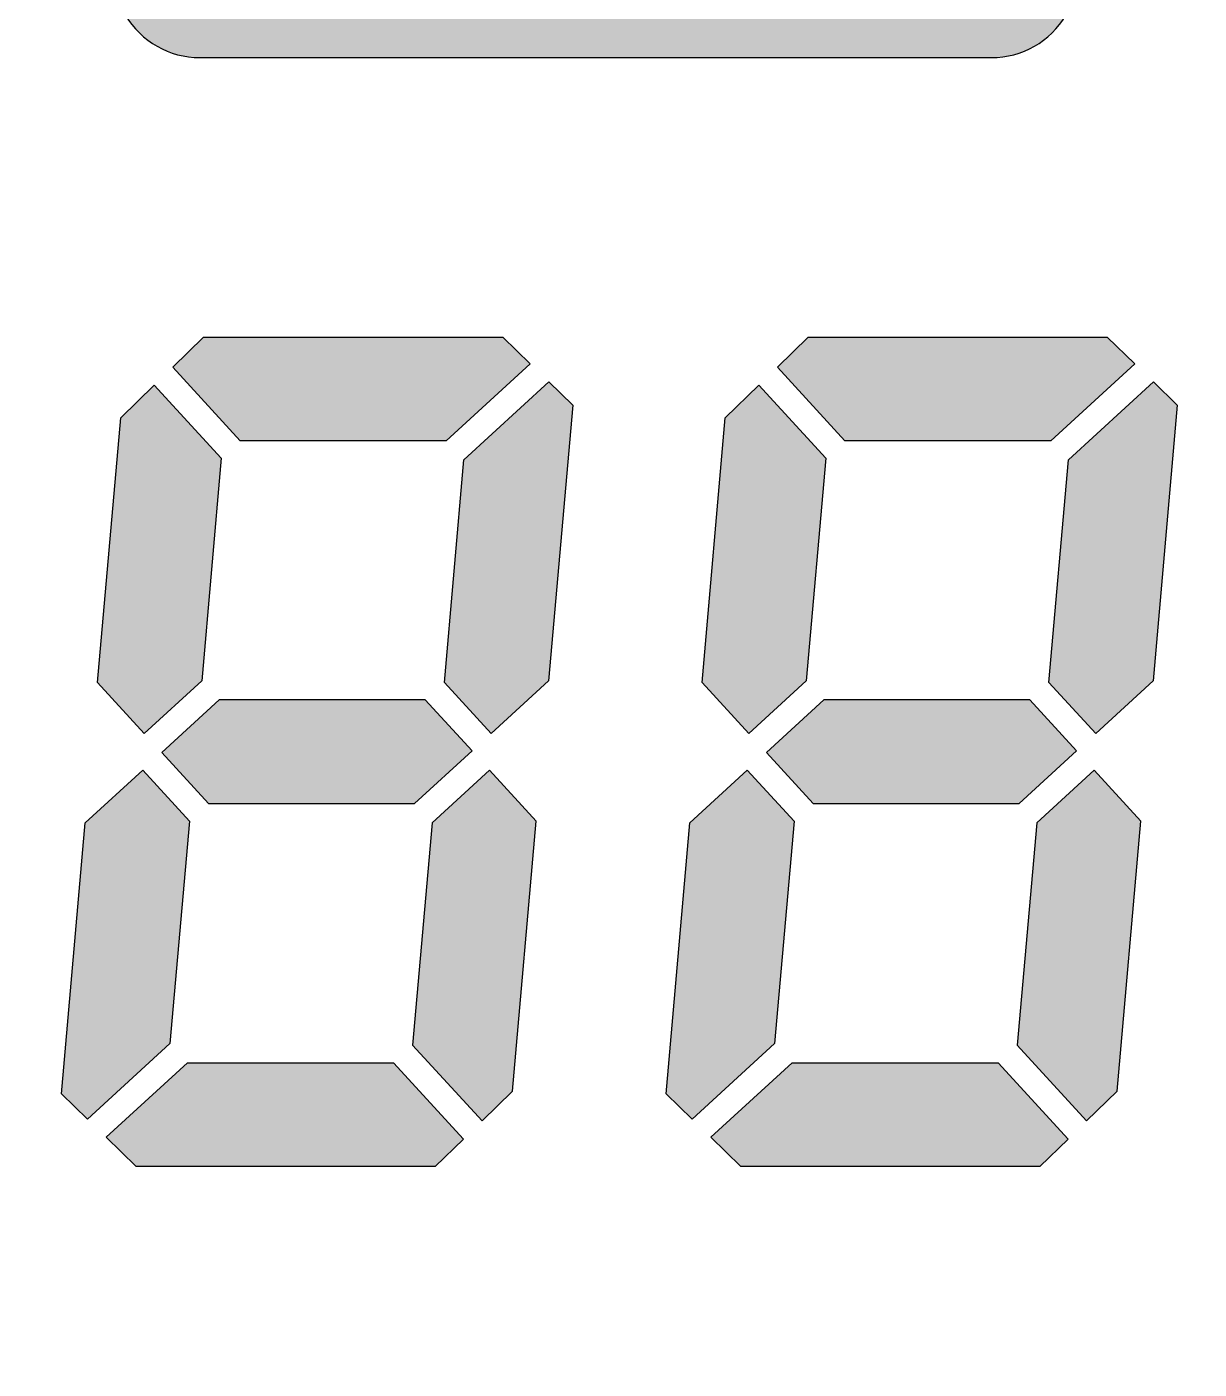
# Model space of a CAD drawing. Header units: millimetres. Extents: x -302 to 649, y -276 to -53.
# Drawn here: x -72.89 to -68.14, y -141.93 to -136.49 of the extents above; entities that cross this region are included whole.
import ezdxf

# ---------------------------------------------------------------- set-up
doc = ezdxf.new("R2010")
doc.units = ezdxf.units.MM
doc.header["$LTSCALE"] = 5
doc.header["$MEASUREMENT"] = 0
doc.layers.add('dim', color=3, linetype='Continuous')

msp = doc.modelspace()

# ---------------------------------------------------------------- hatches: boundary and pattern name
at = {"layer": 'dim'}
h = msp.add_hatch(color=1, dxfattribs=at)
edge = h.paths.add_edge_path(flags=0)
edge.add_arc((-70.5806, -135.8549), 0.1958, 0, 360)
edge = h.paths.add_edge_path(flags=16)
edge.add_line((-72.1847, -136.4162), (-68.9765, -136.4162))
edge.add_arc((-68.9765, -136.2662), 0.15, 270, 388.703)
edge.add_line((-68.8449, -136.1941), (-70.449, -133.2645))
edge.add_arc((-70.5806, -133.3365), 0.15, 28.703, 151.297)
edge.add_line((-70.7121, -133.2645), (-72.3163, -136.1941))
edge.add_arc((-72.1847, -136.2662), 0.15, 151.297, 270)
edge = h.paths.add_edge_path()
edge.add_line((-72.1847, -136.6162), (-68.9765, -136.6162))
edge.add_arc((-68.9765, -136.2662), 0.35, 270, 388.703)
edge.add_line((-68.6695, -136.0981), (-70.2736, -133.1684))
edge.add_arc((-70.5806, -133.3365), 0.35, 28.703, 151.297)
edge.add_line((-70.8876, -133.1684), (-72.4917, -136.0981))
edge.add_arc((-72.1847, -136.2662), 0.35, 151.297, 270)
h.paths.add_polyline_path([(-69.8889, -139.4321), (-69.6995, -139.6389), (-68.8646, -139.6389), (-68.6319, -139.4257), (-68.8214, -139.2189), (-69.6562, -139.2189)])
h.paths.add_polyline_path([(-68.5075, -137.7489), (-68.3959, -137.8572), (-68.736, -138.1689), (-69.5709, -138.1689), (-69.8444, -137.8703), (-69.7194, -137.7489)])
h.paths.add_polyline_path([(-68.3218, -139.1415), (-68.5545, -139.3547), (-68.744, -139.148), (-68.6651, -138.2463), (-68.3205, -137.9305), (-68.224, -138.0241)])
h.paths.add_polyline_path([(-69.9929, -141.1089), (-70.1144, -140.9909), (-69.7848, -140.6889), (-68.95, -140.6889), (-68.6668, -140.998), (-68.781, -141.1089)])
h.paths.add_polyline_path([(-70.199, -139.7163), (-69.9663, -139.5031), (-69.7769, -139.7098), (-69.8558, -140.6115), (-70.1899, -140.9176), (-70.2952, -140.8154)])
h.paths.add_polyline_path([(-69.9198, -137.9435), (-69.6483, -138.2398), (-69.7272, -139.1415), (-69.9599, -139.3547), (-70.1493, -139.148), (-70.0555, -138.0752)])
h.paths.add_polyline_path([(-68.8726, -140.618), (-68.5914, -140.9248), (-68.4673, -140.8043), (-68.3715, -139.7098), (-68.561, -139.5031), (-68.7937, -139.7163)])
h.paths.add_polyline_path([(-72.3389, -139.4321), (-72.1495, -139.6389), (-71.3146, -139.6389), (-71.0819, -139.4257), (-71.2714, -139.2189), (-72.1062, -139.2189)])
h.paths.add_polyline_path([(-70.9575, -137.7489), (-70.8459, -137.8572), (-71.186, -138.1689), (-72.0209, -138.1689), (-72.2944, -137.8703), (-72.1694, -137.7489)])
h.paths.add_polyline_path([(-70.7718, -139.1415), (-71.0045, -139.3547), (-71.194, -139.148), (-71.1151, -138.2463), (-70.7705, -137.9305), (-70.674, -138.0241)])
h.paths.add_polyline_path([(-72.4429, -141.1089), (-72.5644, -140.9909), (-72.2348, -140.6889), (-71.4, -140.6889), (-71.1168, -140.998), (-71.231, -141.1089)])
h.paths.add_polyline_path([(-72.649, -139.7163), (-72.4163, -139.5031), (-72.2269, -139.7098), (-72.3058, -140.6115), (-72.6399, -140.9176), (-72.7452, -140.8154)])
h.paths.add_polyline_path([(-72.3698, -137.9435), (-72.0983, -138.2398), (-72.1772, -139.1415), (-72.4099, -139.3547), (-72.5993, -139.148), (-72.5055, -138.0752)])
h.paths.add_polyline_path([(-71.3226, -140.618), (-71.0414, -140.9248), (-70.9173, -140.8043), (-70.8215, -139.7098), (-71.011, -139.5031), (-71.2437, -139.7163)])
edge = h.paths.add_edge_path(flags=0)
edge.add_line((-70.7152, -135.3937), (-70.4459, -135.3937))
edge.add_line((-70.4459, -135.3937), (-70.412, -134.1319))
edge.add_arc((-70.4619, -134.1306), 0.05, 358.4586, 450)
edge.add_line((-70.4619, -134.0806), (-70.6992, -134.0806))
edge.add_arc((-70.6992, -134.1306), 0.05, 90, 181.5414)
edge.add_line((-70.7492, -134.1319), (-70.7152, -135.3937))
h = msp.add_hatch(color=0, dxfattribs=at)
h.paths.add_polyline_path([(-74.057, -143.2094), (-73.907, -143.2094), (-73.907, -149.7232), (-73.0935, -150.5344), (-53.286, -150.5344), (-53.286, -150.6844), (-73.1555, -150.6844), (-74.057, -149.7854)], flags=17)
h.paths.add_polyline_path([(-45.657, -150.5504), (-45.407, -150.5504), (-45.407, -150.8004), (-45.657, -150.8004)], flags=17)
h.paths.add_polyline_path([(-47.757, -150.5504), (-47.507, -150.5504), (-47.507, -150.8004), (-47.757, -150.8004)], flags=17)
h.paths.add_polyline_path([(-46.707, -150.5504), (-46.457, -150.5504), (-46.457, -150.8004), (-46.707, -150.8004)], flags=17)
h.paths.add_polyline_path([(-19.107, -143.2094), (-19.257, -143.2094), (-19.257, -149.7232), (-20.0706, -150.5344), (-39.878, -150.5344), (-39.878, -150.6844), (-20.0086, -150.6844), (-19.107, -149.7854)], flags=17)
edge = h.paths.add_edge_path()
edge.add_line((-74.882, -139.4115), (-74.882, -150.1984))
edge.add_line((-74.882, -150.1984), (-73.7178, -151.3594))
edge.add_line((-73.7178, -151.3594), (-51.5326, -151.3594))
edge.add_line((-51.5326, -151.3594), (-51.0184, -150.8004))
edge.add_line((-51.0184, -150.8004), (-49.361, -150.8004))
edge.add_line((-49.361, -150.8004), (-49.361, -150.5504))
edge.add_line((-49.361, -150.5504), (-51.1281, -150.5504))
edge.add_line((-51.1281, -150.5504), (-51.6423, -151.1094))
edge.add_line((-51.6423, -151.1094), (-73.6144, -151.1094))
edge.add_line((-73.6144, -151.1094), (-74.632, -150.0947))
edge.add_line((-74.632, -150.0947), (-74.632, -139.4115))
edge.add_line((-18.282, -139.4115), (-18.282, -150.1984))
edge.add_line((-18.282, -150.1984), (-19.4463, -151.3594))
edge.add_line((-19.4463, -151.3594), (-41.6314, -151.3594))
edge.add_line((-41.6314, -151.3594), (-42.1456, -150.8004))
edge.add_line((-42.1456, -150.8004), (-43.803, -150.8004))
edge.add_line((-43.803, -150.8004), (-43.803, -150.5504))
edge.add_line((-43.803, -150.5504), (-42.0359, -150.5504))
edge.add_line((-42.0359, -150.5504), (-41.5217, -151.1094))
edge.add_line((-41.5217, -151.1094), (-19.5496, -151.1094))
edge.add_line((-19.5496, -151.1094), (-18.532, -150.0947))
edge.add_line((-18.532, -150.0947), (-18.532, -139.4115))

# ---------------------------------------------------------------- linework, layer by layer
at = {"color": 1}
msp.add_lwpolyline([(-72.1847, -136.6162), (-68.9765, -136.6162, 0.569829), (-68.6695, -136.0981), (-70.2736, -133.1684, 0.592541), (-70.8876, -133.1684), (-72.4917, -136.0981, 0.569829)], format="xyb", close=True, dxfattribs=at)
for points in [[(-70.9575, -137.7489), (-70.8459, -137.8572), (-71.186, -138.1689), (-72.0209, -138.1689), (-72.2944, -137.8703), (-72.1694, -137.7489)], [(-68.5075, -137.7489), (-68.3959, -137.8572), (-68.736, -138.1689), (-69.5709, -138.1689), (-69.8444, -137.8703), (-69.7194, -137.7489)], [(-70.7718, -139.1415), (-71.0045, -139.3547), (-71.194, -139.148), (-71.1151, -138.2463), (-70.7705, -137.9305), (-70.674, -138.0241)], [(-68.3218, -139.1415), (-68.5545, -139.3547), (-68.744, -139.148), (-68.6651, -138.2463), (-68.3205, -137.9305), (-68.224, -138.0241)], [(-72.3698, -137.9435), (-72.0983, -138.2398), (-72.1772, -139.1415), (-72.4099, -139.3547), (-72.5993, -139.148), (-72.5055, -138.0752)], [(-69.9198, -137.9435), (-69.6483, -138.2398), (-69.7272, -139.1415), (-69.9599, -139.3547), (-70.1493, -139.148), (-70.0555, -138.0752)], [(-72.3389, -139.4321), (-72.1495, -139.6389), (-71.3146, -139.6389), (-71.0819, -139.4257), (-71.2714, -139.2189), (-72.1062, -139.2189)], [(-69.8889, -139.4321), (-69.6995, -139.6389), (-68.8646, -139.6389), (-68.6319, -139.4257), (-68.8214, -139.2189), (-69.6562, -139.2189)], [(-72.649, -139.7163), (-72.4163, -139.5031), (-72.2269, -139.7098), (-72.3058, -140.6115), (-72.6399, -140.9176), (-72.7452, -140.8154)], [(-71.3226, -140.618), (-71.0414, -140.9248), (-70.9173, -140.8043), (-70.8215, -139.7098), (-71.011, -139.5031), (-71.2437, -139.7163)], [(-70.199, -139.7163), (-69.9663, -139.5031), (-69.7769, -139.7098), (-69.8558, -140.6115), (-70.1899, -140.9176), (-70.2952, -140.8154)], [(-68.8726, -140.618), (-68.5914, -140.9248), (-68.4673, -140.8043), (-68.3715, -139.7098), (-68.561, -139.5031), (-68.7937, -139.7163)], [(-72.4429, -141.1089), (-72.5644, -140.9909), (-72.2348, -140.6889), (-71.4, -140.6889), (-71.1168, -140.998), (-71.231, -141.1089)], [(-69.9929, -141.1089), (-70.1144, -140.9909), (-69.7848, -140.6889), (-68.95, -140.6889), (-68.6668, -140.998), (-68.781, -141.1089)]]:
    msp.add_lwpolyline(points, close=True, dxfattribs=at)

doc.saveas('drawing.dxf')
